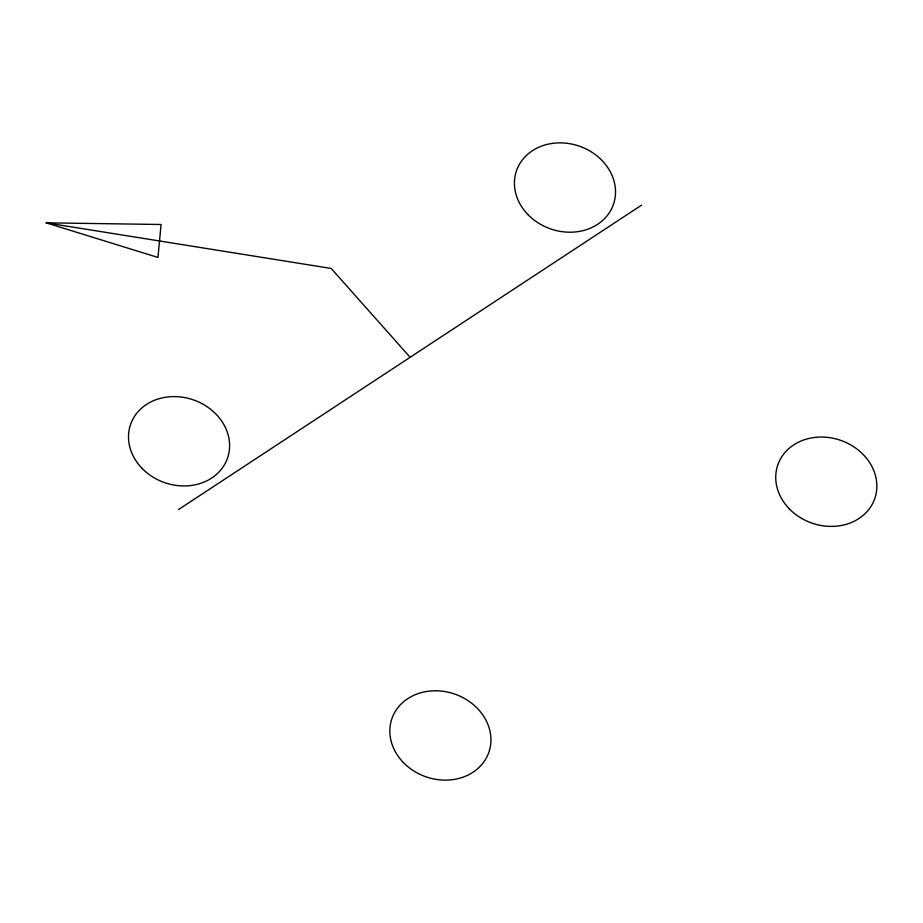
<?xml version="1.0" encoding="UTF-8"?>
<svg xmlns="http://www.w3.org/2000/svg" width="923" height="923" viewBox="0 0 923 923"><rect width="100%" height="100%" fill="white"/><g stroke="black" fill="none" stroke-linecap="round" stroke-linejoin="round"><path stroke-width="1.38" d="M178.566 509.542L641.67 205.068M46.15 222.835L161.087 224.497L157.948 257.459L46.15 222.835L331.184 268.443L410.124 357.305M789.303 508.827A51.319 43.808 19.2 0 0 874.635 498.951A51.319 43.808 19.2 0 0 814.94 437.41A51.319 43.808 19.2 0 0 789.303 508.827M403.386 762.548A51.319 43.808 19.2 0 0 488.717 752.672A51.319 43.808 19.2 0 0 429.022 691.142A51.319 43.808 19.2 0 0 403.386 762.548M527.979 214.632A51.319 43.808 19.2 0 0 613.31 204.756A51.319 43.808 19.2 0 0 553.615 143.227A51.319 43.808 19.2 0 0 527.979 214.632M142.061 468.365A51.319 43.808 19.2 0 0 227.393 458.489A51.319 43.808 19.2 0 0 167.698 396.959A51.319 43.808 19.2 0 0 142.061 468.365"/></g></svg>
